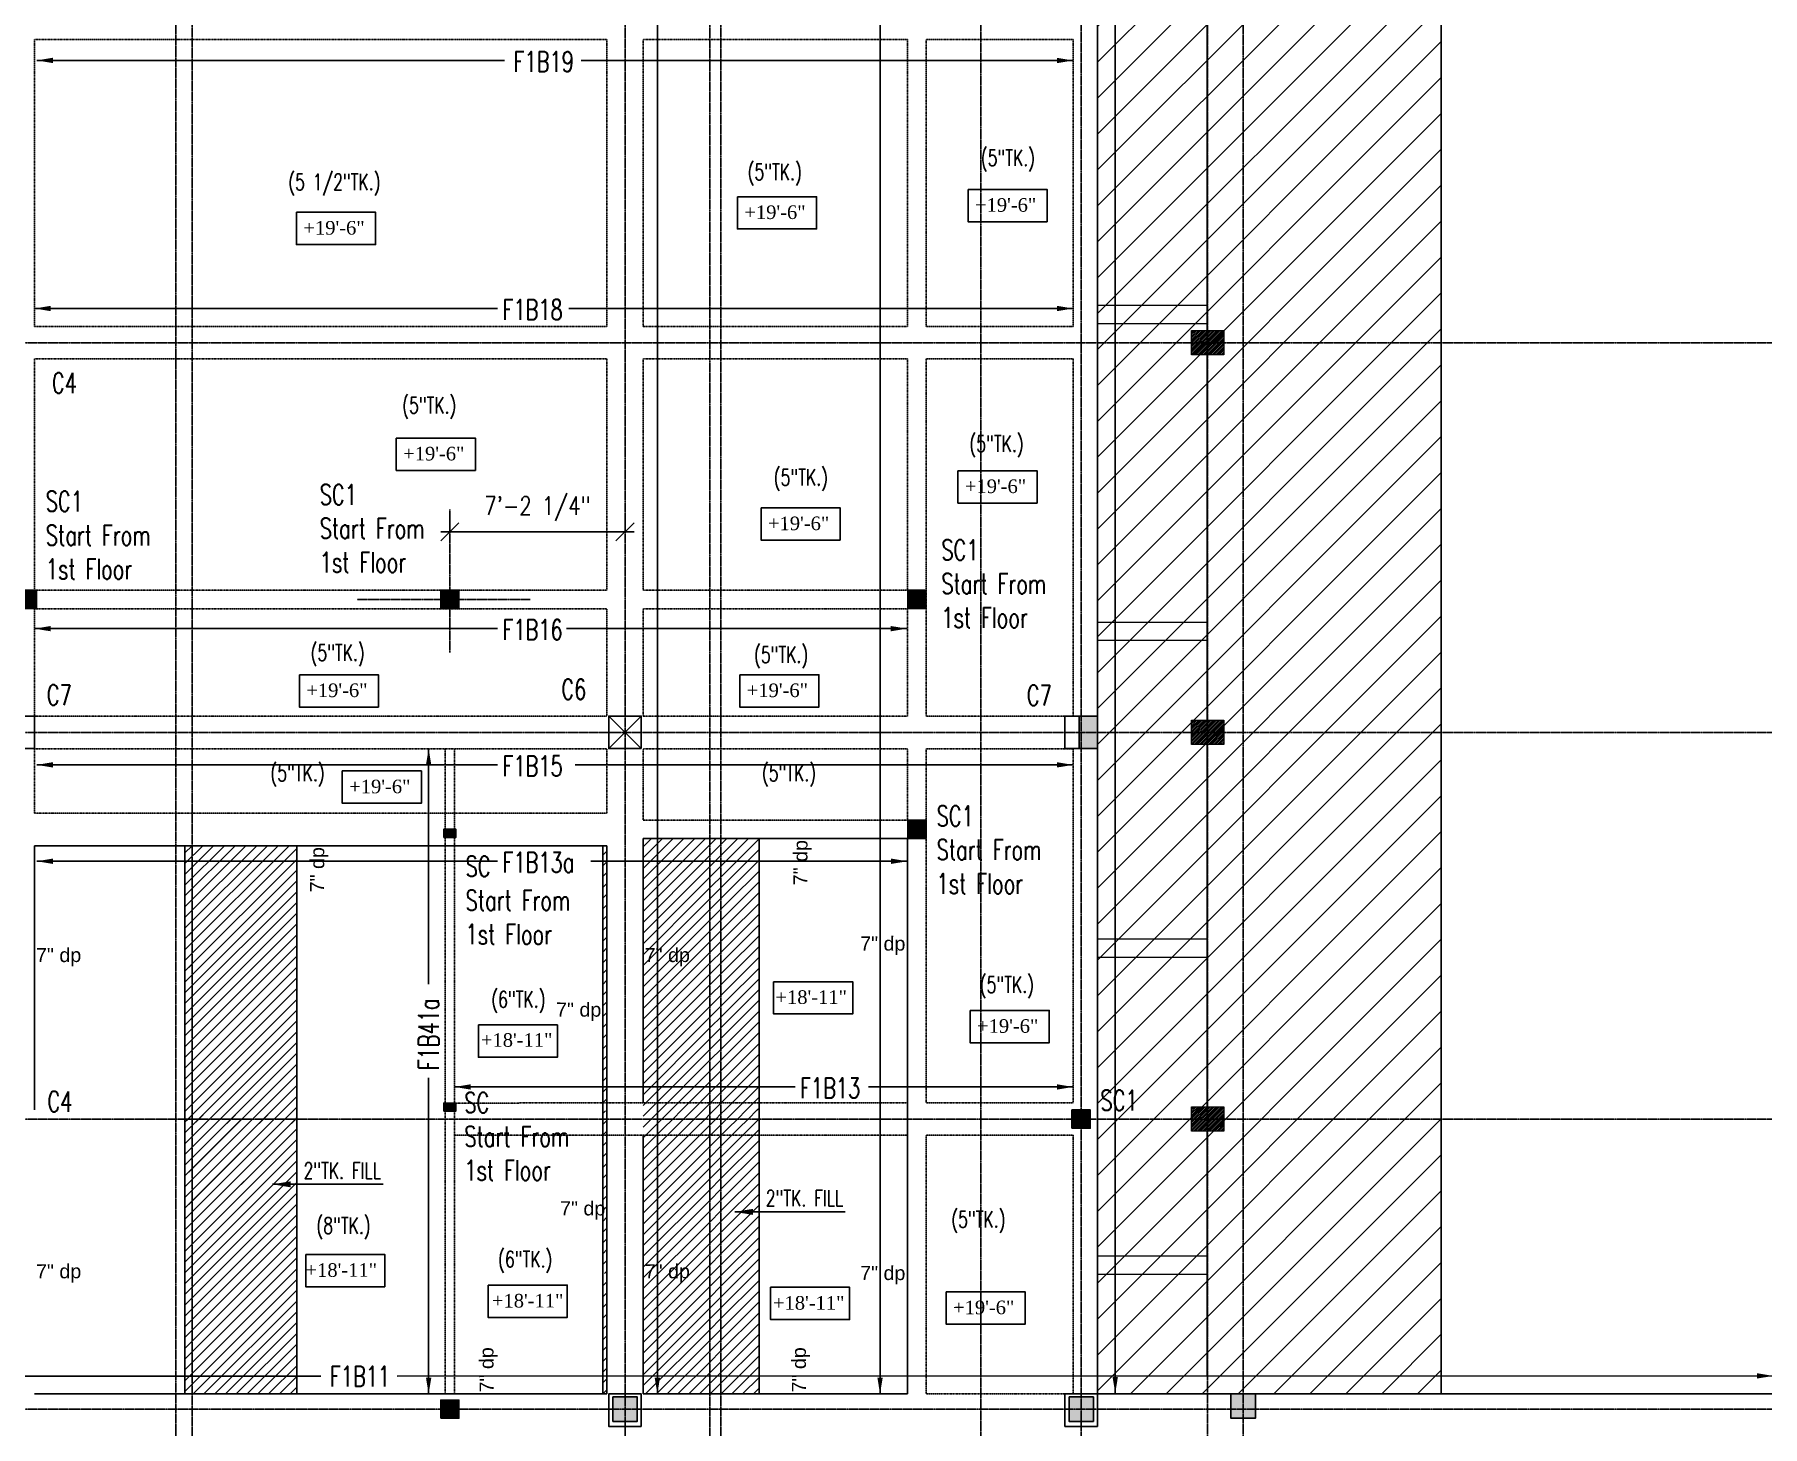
# Model space of a CAD drawing. Extents: x -95606 to 113309, y -42160 to -940.
# Drawn here: x 94295 to 95145, y -27600 to -26915 of the extents above; entities that cross this region are included whole.
import ezdxf

# ---------------------------------------------------------------- set-up
doc = ezdxf.new("R2010")
doc.units = 0
doc.header["$LTSCALE"] = 0.02
doc.header["$MEASUREMENT"] = 0
doc.header["$PDMODE"] = 3
doc.header["$PDSIZE"] = -2
doc.linetypes.add('CENTER', pattern=[50.8, 31.75, -6.35, 6.35, -6.35])
doc.linetypes.add('HIDDEN', pattern=[9.525, 6.35, -3.175])
doc.layers.get('0').update_dxf_attribs({"linetype": 'CONTINUOUS'})
doc.layers.get('DEFPOINTS').update_dxf_attribs({"linetype": 'CONTINUOUS'})
for name, color, linetype, lineweight in [('A -fittings', 181, 'CONTINUOUS', 5), ('DEMENTOIN', 7, 'CONTINUOUS', 25), ('HACH', 8, 'CONTINUOUS', 9), ('Hatch', 252, 'CONTINUOUS', 9), ('Layer4', 4, 'CONTINUOUS', 25), ('text', 7, 'CONTINUOUS', 25)]:
    doc.layers.add(name, color=color, linetype=linetype, lineweight=lineweight)
for name, color, linetype in [('A-2TEXT', 4, 'CONTINUOUS'), ('COL 1', 5, 'CONTINUOUS'), ('COLUMN TEXT', 2, 'CONTINUOUS'), ('DIM', 7, 'CONTINUOUS'), ('dimentions', 8, 'CONTINUOUS'), ('EXLINE', 33, 'CONTINUOUS'), ('GRID', 8, 'CENTER'), ('HATCH1', 7, 'CONTINUOUS'), ('HBEAM', 51, 'HIDDEN'), ('TEXT-2', 3, 'CONTINUOUS')]:
    doc.layers.add(name, color=color, linetype=linetype)
doc.styles.add('ROMANS', font='romans.shx', dxfattribs={"width": 0.8})
doc.styles.get("Standard").update_dxf_attribs({"font": 'ISOCP'})
doc.styles.add('style5', font='romans.shx', dxfattribs={"width": 0.7, "height": 8})
doc.styles.add('style6', font='romans.shx', dxfattribs={"height": 8})
doc.dimstyles.new('TEXT-18', dxfattribs={"dimtxt": 8, "dimasz": 9, "dimexe": 6, "dimexo": 6, "dimgap": 3.125, "dimtad": 1, "dimdec": 1, "dimrnd": 0.5, "dimzin": 1, "dimdsep": 46, "dimlunit": 4, "dimtxsty": 'style6', "dimblk": 'OBLIQUE', "dimcen": 72.09, "dimclrd": 1, "dimclre": 1, "dimclrt": 4, "dimadec": 0, "dimazin": 0, "dimtfac": 1, "dimtdec": 1, "dimtofl": 0, "dimtmove": 0, "dimatfit": 3, "dimfxl": 1, "dimfrac": 2, "dimtolj": 1, "dimtzin": 0, "dimlwd": -1, "dimarcsym": 0})
doc.dimstyles.new('TK96', dxfattribs={"dimscale": 96, "dimtxt": 0.09375, "dimasz": 0.046875, "dimexe": 0.0625, "dimexo": 0.015625, "dimgap": 0.046875, "dimtad": 1, "dimzin": 11, "dimdsep": 46, "dimlunit": 4, "dimtxsty": 'ROMANS', "dimblk1": 'TK1', "dimblk2": 'TK1', "dimsah": 1, "dimcen": 0.09375, "dimclrd": 1, "dimclre": 1, "dimclrt": 2, "dimadec": 0, "dimazin": 0, "dimtfac": 1, "dimtofl": 0, "dimtmove": 0, "dimatfit": 3, "dimldrblk": 'TK1', "dimfxl": 1, "dimfrac": 2, "dimtolj": 1, "dimtzin": 9, "dimarcsym": 0})
pattern_1 = [(45, (118721.128, -29365.3815), (-2.65165043, 2.65165043), [])]
pattern_2 = [(45, (-154647.6987, 32548.58137), (-0.4419417382, 0.4419417382), [])]

# ---------------------------------------------------------------- blocks, each defined once
blk = doc.blocks.new('_Oblique')
at = {"color": 0, "linetype": 'ByBlock', "lineweight": -2}
blk.add_line((-0.5, -0.5), (0.5, 0.5), dxfattribs=at)
blk = doc.blocks.new('TK1')
at = {"color": 4, "linetype": 'Continuous'}
blk.add_line((-1, -1), (1, 1), dxfattribs=at)
at = {"color": 1, "linetype": 'ByBlock'}
blk.add_line((-1, 0), (1, 0), dxfattribs=at)
blk = doc.blocks.new('*D538')
at = {"layer": 'DEFPOINTS', "color": 0, "lineweight": -2, "transparency": 16777216}
for p in [(94499.06, -27161.64), (94585.35, -27160.03), (94585.35, -27161.64)]:
    blk.add_point(p, dxfattribs=at)
at = {"layer": 'dimentions', "color": 1, "linetype": 'Continuous', "lineweight": -2, "transparency": 16777216}
for p, q in [((94499.06, -27160.14), (94499.06, -27154.03)), ((94585.35, -27160.14), (94585.35, -27154.03)), ((94503.56, -27160.03), (94580.85, -27160.03))]:
    blk.add_line(p, q, dxfattribs=at)
at = {"layer": 'dimentions', "color": 1, "lineweight": -2, "transparency": 16777216, "xscale": 4.5, "yscale": 4.5, "zscale": 4.5, "rotation": 180}
blk.add_blockref('TK1', (94499.06, -27160.03), dxfattribs=at)
at = {"layer": 'dimentions', "color": 1, "lineweight": -2, "transparency": 16777216, "xscale": 4.5, "yscale": 4.5, "zscale": 4.5}
blk.add_blockref('TK1', (94585.35, -27160.03), dxfattribs=at)
at = {"layer": 'dimentions', "color": 2, "transparency": 16777216, "insert": (94542.2, -27148.67), "char_height": 9, "attachment_point": 5, "style": 'ROMANS'}
blk.add_mtext('\\A1;7\'-2 1/4"', dxfattribs=at)

msp = doc.modelspace()

# ---------------------------------------------------------------- hatches: boundary and pattern name
at = {"layer": 'DEMENTOIN', "lineweight": 5}
h = msp.add_hatch(dxfattribs=at)
h.set_pattern_fill('ANSI31', color=0, scale=5, style=0)
h.set_pattern_definition(pattern_2)
h.paths.add_polyline_path([(94880.15, -27060.912), (94880.15, -27072.912), (94864.15, -27072.912), (94864.15, -27060.912)])
h = msp.add_hatch(dxfattribs=at)
h.set_pattern_fill('ANSI31', color=0, scale=5, style=0)
h.set_pattern_definition(pattern_2)
h.paths.add_polyline_path([(94880.15, -27252.76), (94880.15, -27264.76), (94864.15, -27264.76), (94864.15, -27252.76)])
h = msp.add_hatch(dxfattribs=at)
h.set_pattern_fill('ANSI31', color=0, scale=5, style=0)
h.set_pattern_definition(pattern_2)
h.paths.add_polyline_path([(94880.15, -27443.093), (94880.15, -27455.093), (94864.15, -27455.093), (94864.15, -27443.093)])
at = {"layer": 'HACH'}
h = msp.add_hatch(dxfattribs=at)
h.set_pattern_fill('ANSI31', color=256, scale=100, style=0)
h.set_pattern_definition([(45, (118721.128, -29365.382), (-8.838835, 8.838835), [])])
h.paths.add_polyline_path([(94817.926, -25764.415), (94987.202, -25764.415), (94987.202, -26716.051), (95050.03, -26742.844), (94936.114, -26742.844), (94987.202, -26769.882), (94987.205, -27584.415), (94817.926, -27584.416)])
h = msp.add_hatch(dxfattribs=at)
h.set_pattern_fill('ANSI31', color=256, scale=30, style=0)
h.set_pattern_definition(pattern_1)
h.paths.add_polyline_path([(94368.65, -27314.515), (94423.764, -27314.515), (94423.764, -27584.415), (94368.65, -27584.415)])
h = msp.add_hatch(dxfattribs=at)
h.set_pattern_fill('ANSI31', color=256, scale=30, style=0)
h.set_pattern_definition(pattern_1)
h.paths.add_polyline_path([(94372.248, -27314.515), (94368.65, -27314.515), (94368.65, -27444.585), (94372.248, -27444.585)])
h = msp.add_hatch(dxfattribs=at)
h.set_pattern_fill('ANSI31', color=256, scale=30, style=0)
h.set_pattern_definition(pattern_1)
h.paths.add_polyline_path([(94576.348, -27314.515), (94575.832, -27314.515), (94574.364, -27314.515), (94574.364, -27444.577), (94576.348, -27444.577)])
h = msp.add_hatch(dxfattribs=at)
h.set_pattern_fill('ANSI31', color=256, scale=30, style=0)
h.set_pattern_definition(pattern_1)
h.paths.add_polyline_path([(94622.811, -27311.015), (94605.739, -27311.015), (94594.274, -27311.015), (94594.274, -27311.298), (94594.274, -27367.408), (94594.274, -27369.492), (94594.274, -27370.598), (94594.274, -27444.577), (94627.074, -27444.576)])
h = msp.add_hatch(dxfattribs=at)
h.set_pattern_fill('ANSI31', color=256, scale=30, style=0)
h.set_pattern_definition(pattern_1)
h.paths.add_polyline_path([(94637.902, -27311.015), (94622.811, -27311.015), (94627.074, -27444.576), (94632.555, -27444.575)])
h = msp.add_hatch(dxfattribs=at)
h.set_pattern_fill('ANSI31', color=256, scale=30, style=0)
h.set_pattern_definition(pattern_1)
h.paths.add_polyline_path([(94717.774, -27311.015), (94637.902, -27311.015), (94632.555, -27444.575), (94651.349, -27444.575), (94651.349, -27311.015), (94724.349, -27311.015)])
h = msp.add_hatch(dxfattribs=at)
h.set_pattern_fill('ANSI31', color=256, scale=30, style=0)
h.set_pattern_definition(pattern_1)
h.paths.add_polyline_path([(94372.248, -27444.585), (94368.65, -27444.585), (94368.65, -27449.093), (94372.248, -27449.093)])
h = msp.add_hatch(dxfattribs=at)
h.set_pattern_fill('ANSI31', color=256, scale=30, style=0)
h.set_pattern_definition(pattern_1)
h.paths.add_polyline_path([(94372.248, -27449.093), (94368.65, -27449.093), (94368.65, -27453.598), (94372.248, -27453.598)])
h = msp.add_hatch(dxfattribs=at)
h.set_pattern_fill('ANSI31', color=256, scale=30, style=0)
h.set_pattern_definition(pattern_1)
h.paths.add_polyline_path([(94423.764, -27444.583), (94372.248, -27444.585), (94372.248, -27449.093), (94423.764, -27449.093)], flags=17)
h = msp.add_hatch(dxfattribs=at)
h.set_pattern_fill('ANSI31', color=256, scale=30, style=0)
h.set_pattern_definition(pattern_1)
h.paths.add_polyline_path([(94423.764, -27449.093), (94372.248, -27449.093), (94372.248, -27453.598), (94423.764, -27453.598)], flags=17)
h = msp.add_hatch(dxfattribs=at)
h.set_pattern_fill('ANSI31', color=256, scale=30, style=0)
h.set_pattern_definition(pattern_1)
h.paths.add_polyline_path([(94576.347, -27445.311), (94574.364, -27444.577), (94574.364, -27449.093), (94576.347, -27449.093)])
h = msp.add_hatch(dxfattribs=at)
h.set_pattern_fill('ANSI31', color=256, scale=30, style=0)
h.set_pattern_definition(pattern_1)
h.paths.add_polyline_path([(94576.347, -27449.093), (94574.364, -27449.093), (94574.364, -27453.598), (94576.348, -27454.212)])
h = msp.add_hatch(dxfattribs=at)
h.set_pattern_fill('ANSI31', color=256, scale=30, style=0)
h.set_pattern_definition(pattern_1)
h.paths.add_polyline_path([(94627.074, -27444.576), (94594.274, -27444.577), (94594.274, -27449.093), (94627.074, -27449.093)])
h = msp.add_hatch(dxfattribs=at)
h.set_pattern_fill('ANSI31', color=256, scale=30, style=0)
h.set_pattern_definition(pattern_1)
h.paths.add_polyline_path([(94627.074, -27449.093), (94594.274, -27449.093), (94594.274, -27453.598), (94627.074, -27453.598)])
h = msp.add_hatch(dxfattribs=at)
h.set_pattern_fill('ANSI31', color=256, scale=30, style=0)
h.set_pattern_definition(pattern_1)
h.paths.add_polyline_path([(94632.555, -27444.575), (94627.074, -27444.576), (94627.074, -27449.093), (94632.555, -27449.093)])
h = msp.add_hatch(dxfattribs=at)
h.set_pattern_fill('ANSI31', color=256, scale=30, style=0)
h.set_pattern_definition(pattern_1)
h.paths.add_polyline_path([(94632.555, -27449.093), (94627.074, -27449.093), (94627.074, -27453.598), (94632.555, -27453.598)])
h = msp.add_hatch(dxfattribs=at)
h.set_pattern_fill('ANSI31', color=256, scale=30, style=0)
h.set_pattern_definition(pattern_1)
h.paths.add_polyline_path([(94651.349, -27444.575), (94632.555, -27444.575), (94632.555, -27449.093), (94651.349, -27449.093)])
h = msp.add_hatch(dxfattribs=at)
h.set_pattern_fill('ANSI31', color=256, scale=30, style=0)
h.set_pattern_definition(pattern_1)
h.paths.add_polyline_path([(94651.349, -27449.093), (94632.555, -27449.093), (94632.555, -27453.598), (94651.349, -27453.598)])
h = msp.add_hatch(dxfattribs=at)
h.set_pattern_fill('ANSI31', color=256, scale=30, style=0)
h.set_pattern_definition(pattern_1)
h.paths.add_polyline_path([(94372.248, -27453.598), (94368.65, -27453.598), (94368.65, -27584.415), (94372.248, -27584.415)])
h = msp.add_hatch(dxfattribs=at)
h.set_pattern_fill('ANSI31', color=256, scale=30, style=0)
h.set_pattern_definition(pattern_1)
h.paths.add_polyline_path([(94423.764, -27453.598), (94372.248, -27453.598), (94372.248, -27584.415), (94423.764, -27584.415)])
h = msp.add_hatch(dxfattribs=at)
h.set_pattern_fill('ANSI31', color=256, scale=30, style=0)
h.set_pattern_definition(pattern_1)
h.paths.add_polyline_path([(94576.348, -27453.598), (94574.364, -27453.598), (94574.364, -27499.852), (94576.348, -27499.854)])
h = msp.add_hatch(dxfattribs=at)
h.set_pattern_fill('ANSI31', color=256, scale=30, style=0)
h.set_pattern_definition(pattern_1)
h.paths.add_polyline_path([(94627.074, -27453.598), (94594.274, -27453.598), (94594.274, -27520.527), (94594.274, -27523.267), (94594.274, -27525.166), (94594.274, -27584.415), (94593.314, -27584.412), (94627.074, -27584.413)])
h = msp.add_hatch(dxfattribs=at)
h.set_pattern_fill('ANSI31', color=256, scale=30, style=0)
h.set_pattern_definition(pattern_1)
h.paths.add_polyline_path([(94632.555, -27453.598), (94627.074, -27453.598), (94627.074, -27584.415), (94632.555, -27584.415)])
h = msp.add_hatch(dxfattribs=at)
h.set_pattern_fill('ANSI31', color=256, scale=30, style=0)
h.set_pattern_definition(pattern_1)
h.paths.add_polyline_path([(94651.349, -27453.598), (94632.555, -27453.598), (94632.555, -27584.415), (94651.349, -27584.415)])
h = msp.add_hatch(dxfattribs=at)
h.set_pattern_fill('ANSI31', color=256, scale=30, style=0)
h.set_pattern_definition(pattern_1)
h.paths.add_polyline_path([(94576.348, -27500.439), (94576.092, -27499.853), (94574.364, -27501.579), (94574.364, -27525.175), (94576.348, -27525.174)])
h = msp.add_hatch(dxfattribs=at)
h.set_pattern_fill('ANSI31', color=256, scale=30, style=0)
h.set_pattern_definition(pattern_1)
h.paths.add_polyline_path([(94576.348, -27525.174), (94578.292, -27525.173), (94574.364, -27529.105), (94574.364, -27584.415), (94577.314, -27584.415), (94577.314, -27584.412), (94576.348, -27584.412)])
at = {"layer": 'Hatch'}
h = msp.add_hatch(color=254, dxfattribs=at)
h.set_gradient(color1=(192, 192, 192), color2=(192, 192, 192), tint=1)
h.paths.add_polyline_path([(94286.648, -27197.775), (94286.648, -27188.775), (94295.648, -27188.775), (94295.648, -27197.775)])
h = msp.add_hatch(color=254, dxfattribs=at)
h.set_gradient(color1=(192, 192, 192), color2=(192, 192, 192), tint=1)
h.paths.add_polyline_path([(94494.561, -27197.775), (94494.561, -27188.775), (94503.561, -27188.775), (94503.561, -27197.775)])
h = msp.add_hatch(color=254, dxfattribs=at)
h.set_gradient(color1=(192, 192, 192), color2=(192, 192, 192), tint=1)
h.paths.add_polyline_path([(94724.48, -27197.775), (94724.48, -27188.775), (94733.48, -27188.775), (94733.48, -27197.775)])
h = msp.add_hatch(color=254, dxfattribs=at)
h.set_gradient(color1=(192, 192, 192), color2=(192, 192, 192), tint=1)
h.paths.add_polyline_path([(94808.926, -27250.76), (94817.926, -27250.76), (94817.926, -27266.76), (94808.926, -27266.76)])
h = msp.add_hatch(color=254, dxfattribs=at)
h.set_gradient(color1=(192, 192, 192), color2=(192, 192, 192), tint=1)
h.paths.add_polyline_path([(94496.061, -27310.412), (94496.061, -27306.412), (94502.061, -27306.412), (94502.061, -27310.412)])
h = msp.add_hatch(color=254, dxfattribs=at)
h.set_gradient(color1=(192, 192, 192), color2=(192, 192, 192), tint=1)
h.paths.add_polyline_path([(94724.613, -27310.912), (94724.613, -27301.912), (94733.613, -27301.912), (94733.613, -27310.912)])
h = msp.add_hatch(color=254, dxfattribs=at)
h.set_gradient(color1=(192, 192, 192), color2=(192, 192, 192), tint=1)
h.paths.add_polyline_path([(94496.062, -27445.212), (94496.062, -27441.212), (94502.062, -27441.212), (94502.062, -27445.212)])
h = msp.add_hatch(color=254, dxfattribs=at)
h.set_gradient(color1=(192, 192, 192), color2=(192, 192, 192), tint=1)
h.paths.add_polyline_path([(94805.346, -27453.593), (94805.346, -27444.593), (94814.346, -27444.593), (94814.346, -27453.593)])
h = msp.add_hatch(color=254, dxfattribs=at)
h.set_gradient(color1=(192, 192, 192), color2=(192, 192, 192), tint=1)
h.paths.add_polyline_path([(94494.562, -27596.412), (94494.562, -27587.412), (94503.562, -27587.412), (94503.562, -27596.412)])
h = msp.add_hatch(color=254, dxfattribs=at)
h.set_gradient(color1=(192, 192, 192), color2=(192, 192, 192), tint=1)
h.paths.add_polyline_path([(94579.347, -27585.912), (94591.347, -27585.912), (94591.347, -27597.912), (94579.347, -27597.912)])
h = msp.add_hatch(color=254, dxfattribs=at)
h.set_gradient(color1=(192, 192, 192), color2=(192, 192, 192), tint=1)
h.paths.add_polyline_path([(94803.913, -27585.912), (94815.913, -27585.912), (94815.913, -27597.912), (94803.913, -27597.912)])
h = msp.add_hatch(color=254, dxfattribs=at)
h.set_gradient(color1=(192, 192, 192), color2=(192, 192, 192), tint=1)
h.paths.add_polyline_path([(94883.655, -27596.416), (94883.655, -27584.416), (94895.655, -27584.416), (94895.655, -27596.416)])

# ---------------------------------------------------------------- linework, layer by layer
at = {"layer": 'A -fittings', "color": 4}
for points in [[(94864.15, -27060.912), (94880.15, -27060.912), (94880.15, -27072.912), (94864.15, -27072.912)], [(94864.15, -27252.76), (94880.15, -27252.76), (94880.15, -27264.76), (94864.15, -27264.76)], [(94864.15, -27443.093), (94880.15, -27443.094), (94880.15, -27455.093), (94864.15, -27455.093)]]:
    msp.add_lwpolyline(points, close=True, dxfattribs=at)
at = {"layer": 'COL 1', "lineweight": 25}
for p, q in [((94577.314, -27250.76), (94593.314, -27266.76)), ((94593.314, -27250.76), (94577.314, -27266.76))]:
    msp.add_line(p, q, dxfattribs=at)
for points in [[(94286.648, -27197.775), (94286.648, -27188.775), (94295.648, -27188.775), (94295.648, -27197.775), (94286.648, -27197.775)], [(94494.561, -27197.775), (94494.561, -27188.775), (94503.561, -27188.775), (94503.561, -27197.775), (94494.561, -27197.775)], [(94724.48, -27197.775), (94724.48, -27188.775), (94733.48, -27188.775), (94733.48, -27197.775), (94724.48, -27197.775)], [(94593.314, -27266.76), (94577.314, -27266.76), (94577.314, -27250.76), (94593.314, -27250.76), (94593.314, -27266.76)], [(94808.926, -27266.76), (94808.926, -27250.76), (94817.926, -27250.76), (94817.926, -27266.76), (94808.926, -27266.76)], [(94496.061, -27310.412), (94496.061, -27306.412), (94502.061, -27306.412), (94502.061, -27310.412), (94496.061, -27310.412)], [(94724.613, -27310.912), (94724.613, -27301.912), (94733.613, -27301.912), (94733.613, -27310.912), (94724.613, -27310.912)], [(94496.062, -27445.212), (94496.062, -27441.212), (94502.062, -27441.212), (94502.062, -27445.212), (94496.062, -27445.212)], [(94805.346, -27453.593), (94805.346, -27444.593), (94814.346, -27444.593), (94814.346, -27453.593), (94805.346, -27453.593)], [(94494.562, -27596.412), (94494.562, -27587.412), (94503.562, -27587.412), (94503.562, -27596.412), (94494.562, -27596.412)], [(94593.314, -27600.412), (94577.314, -27600.412), (94577.314, -27584.412), (94593.314, -27584.412), (94593.314, -27600.412)]]:
    msp.add_lwpolyline(points, dxfattribs=at)
at = {"layer": 'COL 1'}
for points in [[(94278.661, -27266.76), (94278.661, -27250.76), (94294.661, -27250.76), (94294.661, -27266.76), (94278.661, -27266.76)], [(94801.926, -27266.76), (94801.926, -27250.76), (94817.926, -27250.76), (94817.926, -27266.76), (94801.926, -27266.76)], [(94579.347, -27585.912), (94591.347, -27585.912), (94591.347, -27597.912), (94579.347, -27597.912), (94579.347, -27585.912)], [(94801.926, -27600.412), (94801.926, -27584.412), (94817.926, -27584.412), (94817.926, -27600.412), (94801.926, -27600.412)], [(94803.913, -27585.912), (94815.913, -27585.912), (94815.913, -27597.912), (94803.913, -27597.912), (94803.913, -27585.912)]]:
    msp.add_lwpolyline(points, dxfattribs=at)
msp.add_lwpolyline([(94883.655, -27584.415), (94895.656, -27584.415), (94895.656, -27596.416), (94883.655, -27596.416)], close=True, dxfattribs=at)
at = {"layer": 'EXLINE'}
for p, q in [((94817.926, -25764.415), (94817.926, -27584.416)), ((94871.926, -25764.415), (94871.926, -27575.412)), ((94987.202, -26769.882), (94987.205, -27584.415)), ((94294.615, -27314.515), (94294.615, -27444.582)), ((94294.615, -27314.515), (94576.348, -27314.515)), ((94576.348, -27314.515), (94576.348, -27444.577)), ((94594.274, -27441.077), (94594.274, -27311.015)), ((94594.274, -27311.015), (94724.349, -27311.015)), ((94724.349, -27584.415), (94724.349, -27311.015)), ((94576.347, -27444.577), (94576.348, -27584.415)), ((94594.274, -27584.415), (94594.274, -27457.098)), ((94585.349, -27575.415), (94585.359, -27575.415)), ((94647.76, -27575.416), (94647.76, -27575.415)), ((94576.348, -27584.415), (94294.615, -27584.415)), ((94594.274, -27584.415), (94724.349, -27584.415)), ((94817.926, -27584.416), (95671.998, -27584.412))]:
    msp.add_line(p, q, dxfattribs=at)
at = {"layer": 'GRID'}
for p, q in [((94627.074, -28859.399), (94627.074, -25118.222)), ((94760.535, -28859.342), (94760.535, -25118.279)), ((94809.913, -28859.342), (94809.913, -25118.224)), ((94585.347, -28859.398), (94585.347, -25127.741)), ((94632.555, -28847.042), (94632.555, -25130.579)), ((94872.148, -28849.628), (94872.148, -25129.784)), ((94889.655, -28849.628), (94889.655, -25129.784)), ((94364.248, -28837.433), (94364.248, -25140.189)), ((94372.245, -28859.067), (94372.245, -25140.185)), ((96050.513, -27066.912), (93796.194, -27066.912)), ((94499.061, -27219.424), (94499.061, -27149.058)), ((94538.596, -27193.275), (94453.3, -27193.275)), ((96050.513, -27258.76), (93796.194, -27258.76)), ((96050.513, -27449.093), (93796.194, -27449.093)), ((96050.516, -27591.912), (93796.197, -27591.912))]:
    msp.add_line(p, q, dxfattribs=at)
at = {"layer": 'HACH'}
for p, q in [((94817.926, -27048.412), (94871.926, -27048.412)), ((94817.926, -27057.412), (94871.926, -27057.412)), ((94817.926, -27204.412), (94871.926, -27204.412)), ((94817.926, -27213.412), (94871.926, -27213.412)), ((94817.926, -27360.412), (94871.926, -27360.412)), ((94817.926, -27369.412), (94871.926, -27369.412)), ((94817.926, -27516.412), (94871.926, -27516.412)), ((94817.926, -27525.412), (94871.926, -27525.412))]:
    msp.add_line(p, q, dxfattribs=at)
at = {"layer": 'HATCH1'}
for points in [[(94754.203, -26991.454), (94793.156, -26991.454), (94793.156, -27007.346), (94754.203, -27007.346)], [(94640.644, -26995.031), (94679.597, -26995.031), (94679.597, -27010.922), (94640.644, -27010.922)], [(94423.561, -27002.698), (94462.514, -27002.698), (94462.514, -27018.59), (94423.561, -27018.59)], [(94472.676, -27113.863), (94511.629, -27113.863), (94511.629, -27129.755), (94472.676, -27129.755)], [(94749.235, -27129.937), (94788.188, -27129.937), (94788.188, -27145.829), (94749.235, -27145.829)], [(94652.281, -27148.197), (94691.234, -27148.197), (94691.234, -27164.089), (94652.281, -27164.089)], [(94424.977, -27230.369), (94463.93, -27230.369), (94463.93, -27246.261), (94424.977, -27246.261)], [(94641.838, -27230.369), (94680.791, -27230.369), (94680.791, -27246.261), (94641.838, -27246.261)], [(94446.111, -27277.726), (94485.064, -27277.726), (94485.064, -27293.617), (94446.111, -27293.617)], [(94658.458, -27381.485), (94697.41, -27381.485), (94697.41, -27397.377), (94658.458, -27397.377)], [(94755.234, -27395.642), (94794.186, -27395.642), (94794.186, -27411.533), (94755.234, -27411.533)], [(94513.114, -27402.782), (94552.066, -27402.782), (94552.066, -27418.674), (94513.114, -27418.674)], [(94428.11, -27515.762), (94467.063, -27515.762), (94467.063, -27531.653), (94428.11, -27531.653)], [(94517.942, -27530.861), (94556.894, -27530.861), (94556.894, -27546.753), (94517.942, -27546.753)], [(94656.964, -27531.928), (94695.916, -27531.928), (94695.916, -27547.819), (94656.964, -27547.819)], [(94743.416, -27534.17), (94782.369, -27534.17), (94782.369, -27550.061), (94743.416, -27550.061)]]:
    msp.add_lwpolyline(points, close=True, dxfattribs=at)
at = {"layer": 'HBEAM'}
for p, q in [((94294.616, -26917.637), (94294.616, -27058.905)), ((94576.348, -26917.637), (94294.616, -26917.637)), ((94576.348, -26917.637), (94576.348, -27058.896)), ((94594.274, -27058.896), (94594.274, -26917.637)), ((94724.349, -26917.637), (94594.274, -26917.637)), ((94724.349, -26917.637), (94724.349, -27058.892)), ((94733.615, -27058.891), (94733.615, -26917.637)), ((94805.926, -26917.637), (94733.615, -26917.637)), ((94805.926, -26917.637), (94805.926, -27058.889)), ((94294.616, -27058.905), (94576.348, -27058.896)), ((94594.274, -27058.896), (94724.349, -27058.892)), ((94733.615, -27058.891), (94805.926, -27058.889)), ((94294.616, -27074.917), (94294.616, -27188.697)), ((94576.348, -27074.917), (94294.616, -27074.917)), ((94576.348, -27074.917), (94576.348, -27188.697)), ((94724.349, -27074.917), (94594.274, -27074.917)), ((94594.274, -27188.697), (94594.274, -27074.917)), ((94724.349, -27188.697), (94724.349, -27074.917)), ((94733.615, -27250.739), (94733.615, -27074.917)), ((94805.926, -27074.917), (94733.615, -27074.917)), ((94805.926, -27074.917), (94805.926, -27250.737)), ((94576.348, -27188.697), (94294.616, -27188.697)), ((94724.349, -27188.697), (94594.274, -27188.697)), ((94576.348, -27197.854), (94294.619, -27197.854)), ((94294.619, -27197.854), (94294.619, -27250.752)), ((94576.348, -27197.854), (94576.348, -27250.744)), ((94724.349, -27197.854), (94594.274, -27197.854)), ((94594.274, -27250.743), (94594.274, -27197.854)), ((94724.349, -27250.739), (94724.349, -27197.854)), ((94294.619, -27250.752), (94576.348, -27250.744)), ((94594.274, -27250.743), (94724.349, -27250.739)), ((94733.615, -27250.739), (94805.926, -27250.737)), ((94294.615, -27266.76), (94294.615, -27298.515)), ((94576.348, -27266.764), (94294.661, -27266.764)), ((94496.764, -27266.764), (94496.764, -27584.415)), ((94501.364, -27266.764), (94501.364, -27584.415)), ((94576.348, -27266.764), (94576.348, -27298.515)), ((94594.274, -27302.015), (94594.274, -27266.764)), ((94724.349, -27266.764), (94594.274, -27266.764)), ((94724.349, -27302.015), (94724.349, -27266.764)), ((94733.613, -27441.072), (94733.613, -27266.764)), ((94805.926, -27266.764), (94733.613, -27266.764)), ((94805.926, -27266.764), (94805.926, -27441.07)), ((94294.615, -27298.515), (94576.348, -27298.515)), ((94594.274, -27302.015), (94724.349, -27302.015)), ((94501.364, -27441.212), (94724.349, -27441.073)), ((94733.613, -27441.072), (94805.926, -27441.07)), ((94724.349, -27457.098), (94501.364, -27457.098)), ((94733.612, -27584.416), (94733.612, -27457.098)), ((94805.926, -27457.098), (94733.612, -27457.098)), ((94805.926, -27457.098), (94805.926, -27584.416)), ((94733.612, -27584.416), (94805.926, -27584.416))]:
    msp.add_line(p, q, dxfattribs=at)
at = {"layer": 'Layer4'}
for p, q in [((94294.615, -27314.515), (94368.65, -27314.515)), ((94368.65, -27314.515), (94368.65, -27584.415)), ((94423.764, -27584.415), (94423.764, -27314.515)), ((94423.764, -27314.515), (94496.764, -27314.515)), ((94501.364, -27314.515), (94574.364, -27314.515)), ((94574.364, -27314.515), (94574.364, -27584.415)), ((94724.349, -27311.015), (94651.349, -27311.015)), ((94651.349, -27311.015), (94651.349, -27584.415))]:
    msp.add_line(p, q, dxfattribs=at)

# ---------------------------------------------------------------- texts
at = {"layer": 'A-2TEXT', "char_height": 6.69023, "width": 33.25047, "attachment_point": 3, "rotation": 0.074295}
for s, insert in [('{\\fCentury Schoolbook|b0|i0|c0|p18;+19\'-6"}', (94674.228, -26999.315)), ('{\\fCentury Schoolbook|b0|i0|c0|p18;+19\'-6"}', (94787.788, -26995.739)), ('{\\fCentury Schoolbook|b0|i0|c0|p18;+19\'-6"}', (94457.145, -27006.983)), ('{\\fCentury Schoolbook|b0|i0|c0|p18;+19\'-6"}', (94506.261, -27118.148)), ('{\\fCentury Schoolbook|b0|i0|c0|p18;+19\'-6"}', (94782.819, -27134.222)), ('{\\fCentury Schoolbook|b0|i0|c0|p18;+19\'-6"}', (94685.866, -27152.482)), ('{\\fCentury Schoolbook|b0|i0|c0|p18;+19\'-6"}', (94458.561, -27234.654)), ('{\\fCentury Schoolbook|b0|i0|c0|p18;+19\'-6"}', (94675.422, -27234.654)), ('{\\fCentury Schoolbook|b0|i0|c0|p18;+19\'-6"}', (94479.695, -27282.01)), ('{\\fCentury Schoolbook|b0|i0|c0|p18;+18\'-11"}', (94694.585, -27385.695)), ('{\\fCentury Schoolbook|b0|i0|c0|p18;+19\'-6"}', (94788.818, -27399.926)), ('{\\fCentury Schoolbook|b0|i0|c0|p18;+18\'-11"}', (94549.589, -27406.804)), ('{\\fCentury Schoolbook|b0|i0|c0|p18;+18\'-11"}', (94463.235, -27520.046)), ('{\\fCentury Schoolbook|b0|i0|c0|p18;+18\'-11"}', (94555.001, -27535.146)), ('{\\fCentury Schoolbook|b0|i0|c0|p18;+18\'-11"}', (94693.371, -27536.212)), ('{\\fCentury Schoolbook|b0|i0|c0|p18;+19\'-6"}', (94777, -27538.454))]:
    msp.add_mtext(s, dxfattribs=dict(at, insert=insert))
at = {"layer": 'COLUMN TEXT', "attachment_point": 1, "style": 'style5'}
for s, insert, char_height, width in [('(5"TK.)', (94760.535, -26971.917), 8, 33.78238), ('(5 1/2"TK.)', (94419.561, -26983.798), 8, 56.42661), ('(5"TK.)', (94645.723, -26978.831), 8, 33.78238), ('C4', (94303.166, -27081.755), 10, 186), ('(5"TK.)', (94475.644, -27093.723), 8, 33.78238), ('(5"TK.)', (94754.934, -27112.64), 8, 33.78238), ('(5"TK.)', (94658.603, -27129.218), 8, 33.78238), ('SC1\\PStart From\\P1st Floor', (94434.984, -27136.689), 10, 186), ('SC1\\PStart From\\P1st Floor', (94300.122, -27140.043), 10, 186), ('SC1\\PStart From\\P1st Floor', (94741.046, -27163.929), 10, 186), ('(5"TK.)', (94430.532, -27215.542), 8, 33.78238), ('(5"TK.)', (94648.891, -27216.509), 8, 33.78238), ('C7', (94300.614, -27235.297), 10, 186), ('C6', (94553.953, -27232.499), 10, 186), ('C7', (94783.151, -27235.487), 10, 186), ('(5"TK.)', (94410.796, -27274.74), 8, 33.78238), ('(5"TK.)', (94652.751, -27274.74), 8, 33.78238), ('SC1\\PStart From\\P1st Floor', (94738.729, -27294.878), 10, 186), ('SC\\PStart From\\P1st Floor', (94506.799, -27319.739), 10, 186), ('(5"TK.)', (94760.025, -27378.945), 8, 33.78238), ('(6"TK.)', (94519.513, -27386.181), 8, 33.78238), ('SC1', (94819.395, -27434.937), 10, 186), ('C4', (94300.906, -27435.463), 10, 186), ('SC\\PStart From\\P1st Floor', (94506.194, -27436.018), 10, 186), ('2"TK. FILL ', (94427.058, -27470.473), 8, 51.10251), ('2"TK. FILL ', (94654.643, -27484.046), 8, 51.10251), ('(5"TK.)', (94745.992, -27494.479), 8, 33.78238), ('(8"TK.)', (94433.426, -27497.545), 8, 33.78238), ('(6"TK.)', (94522.89, -27514.077), 8, 33.78238)]:
    msp.add_mtext(s, dxfattribs=dict(at, insert=insert, char_height=char_height, width=width))
at = {"layer": 'text', "char_height": 6.93}
for insert, attachment_point, rotation in [((94430.315, -27315.219), 3, 89.818727), ((94668.245, -27311.719), 3, 89.818727), ((94295.323, -27364.934), 1, 0.181273), ((94594.978, -27364.934), 1, 0.181273), ((94723.376, -27359.26), 3, 359.818727), ((94573.66, -27391.782), 3, 359.818727), ((94575.641, -27489.624), 3, 359.818727), ((94295.323, -27520.608), 1, 0.181273), ((94594.978, -27520.608), 1, 0.181273), ((94723.376, -27521.439), 3, 359.818727), ((94513.699, -27583.711), 1, 90.181273), ((94667.505, -27583.711), 1, 90.181273)]:
    msp.add_mtext('{\\fSansSerif|b0|i0|c2|p2;7" dp}', dxfattribs=dict(at, insert=insert, attachment_point=attachment_point, rotation=rotation))
at = {"layer": 'TEXT-2', "char_height": 10, "width": 22.39817, "attachment_point": 1, "style": 'style5'}
for s, insert in [('\\A1;F1B19', (94530.394, -26923.498)), ('\\A1;F1B18', (94524.945, -27045.581)), ('\\A1;F1B16', (94524.945, -27203.182)), ('\\A1;F1B15', (94524.945, -27270.243)), ('\\A1;F1B13a', (94524.945, -27317.691)), ('\\A1;F1B13', (94671.441, -27428.789)), ('\\A1;F1B11', (94439.982, -27570.683))]:
    msp.add_mtext(s, dxfattribs=dict(at, insert=insert))
at = {"layer": 'TEXT-2', "insert": (94483.71, -27425.117), "char_height": 10, "width": 22.39817, "attachment_point": 1, "rotation": 90, "style": 'style5'}
msp.add_mtext('\\A1;F1B41a', dxfattribs=at)

# ---------------------------------------------------------------- dimensions: what is measured, and where the dimension line sits
at = {"layer": 'dimentions'}
dim = msp.add_linear_dim(base=(94585.347, -27160.027), p1=(94499.061, -27161.638), p2=(94585.347, -27161.638), dimstyle='TK96', override={"dimfxl": 2}, dxfattribs=at)
dim.commit()
dim.dimension.update_dxf_attribs({"geometry": '*D538', "text_midpoint": (94542.204, -27148.67)})

# ---------------------------------------------------------------- leaders
at = {"layer": 'DIM'}
for points, override in [([(94601.234, -27584.412), (94601.234, -26796.307)], {"dimasz": 8, "dimtad": 0}), ([(94826.675, -27584.071), (94826.675, -26795.965)], {"dimasz": 8, "dimtad": 0}), ([(94710.883, -27584.412), (94710.883, -26797.944)], {"dimasz": 8, "dimtad": 0}), ([(94295.658, -26927.945), (94525.907, -26927.974)], {"dimasz": 8, "dimtad": 0}), ([(94805.926, -26927.995), (94563.663, -26927.995)], {"dimasz": 8, "dimtad": 0}), ([(94294.616, -27050.078), (94522.551, -27050.078)], {"dimasz": 8, "dimtad": 0}), ([(94805.926, -27050.078), (94557.739, -27050.078)], {"dimasz": 8, "dimtad": 0}), ([(94294.619, -27207.679), (94522.551, -27207.679)], {"dimasz": 8, "dimtad": 0}), ([(94724.087, -27207.679), (94556.481, -27207.679)], {"dimasz": 8, "dimtad": 0}), ([(94295.655, -27274.741), (94522.551, -27274.74)], {"dimasz": 8, "dimtad": 0}), ([(94488.642, -27266.764), (94488.642, -27382.732)], {"dimasz": 8, "dimtad": 0}), ([(94805.926, -27274.74), (94560.856, -27274.74)], {"dimasz": 8, "dimtad": 0}), ([(94295.655, -27322.188), (94522.551, -27322.188)], {"dimasz": 8, "dimtad": 0}), ([(94724.349, -27322.188), (94568.437, -27322.188)], {"dimasz": 8, "dimtad": 0}), ([(94488.642, -27584.415), (94488.642, -27428.816)], {"dimasz": 8, "dimtad": 0}), ([(94501.364, -27433.286), (94669.047, -27433.287)], {"dimasz": 8, "dimtad": 0}), ([(94805.926, -27433.287), (94705.197, -27433.287)], {"dimasz": 8, "dimtad": 0}), ([(94411.722, -27481.219), (94466.189, -27481.219)], {"dimtad": 0}), ([(94639.307, -27494.792), (94693.774, -27494.792)], {"dimtad": 0}), ([(94010.316, -27575.615), (94435.592, -27575.615)], {"dimasz": 8, "dimtad": 0}), ([(95150.618, -27575.534), (94473.114, -27575.614)], {"dimasz": 8, "dimtad": 0})]:
    msp.add_leader(points, dimstyle='TEXT-18', override=override, dxfattribs=at)

doc.saveas('drawing.dxf')
